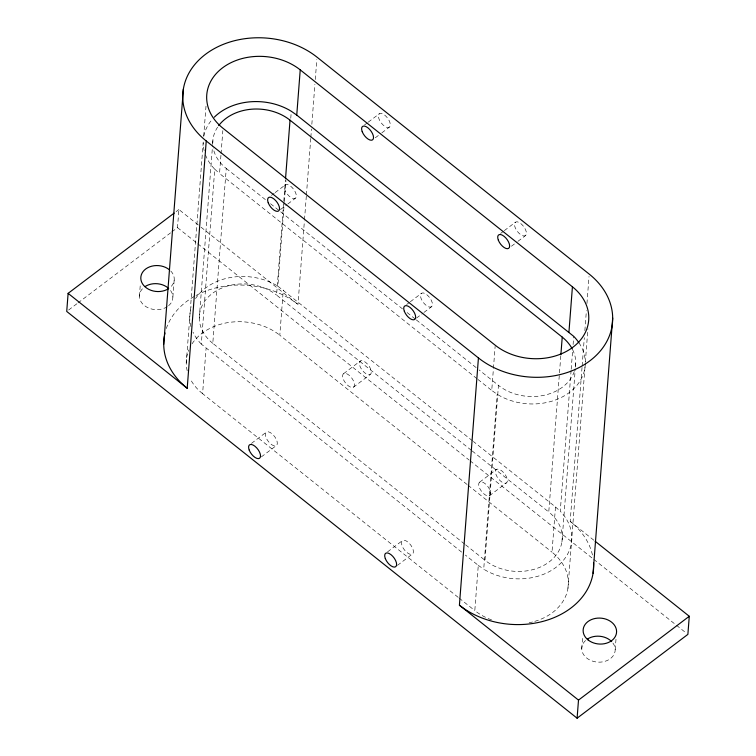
<?xml version="1.0" encoding="UTF-8"?>
<svg xmlns="http://www.w3.org/2000/svg" width="756" height="756" viewBox="0 0 756 756"><rect width="100%" height="100%" fill="white"/><g stroke="black" fill="none" stroke-linecap="round" stroke-linejoin="round"><path stroke-width="0.57" stroke-dasharray="3.78 2.83" d="M139.406 296.229L140.37 283.784M171.867 231.884L177.499 227.622L178.898 209.525L200.123 226.45M172.869 297.08L174.258 278.983M186.241 363.05L203.232 142.043M203.685 136.193L206.029 105.802M199.282 318.059L212.559 145.502M212.634 144.434L213.079 138.565M461.67 552.116L201.304 344.103L214.761 169.202A55.027 42.648 4.4 0 1 205.547 155.103M458.193 597.353L202.599 393.659L206.076 348.421M476.979 378.69L219.533 173.521L220.969 154.961M221.054 153.799L222.84 130.608M464.694 544.103L212.795 343.337L226.252 168.437A45.464 35.23 4.4 0 1 213.164 147.77M471.271 450.245L276.573 295.076L283.708 202.343M283.802 201.172L285.428 180.041M472.443 440.748L277.849 286.174L284.265 202.835M284.35 201.663L285.976 180.533M290.767 118.314L291.306 111.274M467.123 484.511L279.805 335.229L283.283 290.002M195.993 295.501A78.955 61.189 4.4 0 1 297.977 304.441L304.413 220.837M304.507 219.656L306.322 196.106M306.407 194.925L310.754 138.405M310.848 137.233L311.481 128.993M311.841 124.277L314.921 84.247M315.29 79.531L316.83 59.516M491.608 619.911A55.027 42.648 4.4 0 1 474.806 610.593L478.283 565.356L465.365 555.065M585.295 363.749A55.027 42.648 4.4 0 1 554.346 400.387A55.027 42.648 4.4 0 1 497.174 394.273L491.74 390.455L493.347 369.58M493.432 368.418L495.133 346.38M571.101 370.393L560.262 511.254A55.027 42.648 4.4 0 1 556.019 567.331A55.027 42.648 4.4 0 1 483.717 569.173L497.174 394.273M560.791 355.896L548.771 512.01A45.464 35.23 4.4 0 1 549.206 561.906A45.464 35.23 4.4 0 1 484.993 560.281L498.45 385.371L479.077 369.93M534.785 621.366A55.027 42.648 4.4 0 0 552.012 552.163L555.49 506.936L473.369 441.485M571.196 369.221L572.727 349.263M573.095 344.566L573.728 336.354M561.944 541.891L575.221 369.334M575.392 367.095L575.751 362.398M592.458 554.998A78.955 61.189 4.4 0 0 570.185 521.375L582.054 367.123M582.148 365.942L584.322 337.686M584.861 330.618L586.401 310.603M586.949 303.534L589.028 276.45M567.945 588.338L585.248 363.56M585.333 362.398L587.922 328.765M581.742 648.742L582.696 636.306M615.195 649.593L616.064 638.291M176.072 211.661L178.898 209.525M68.607 310.026L77.055 303.628M77.991 302.92L170.932 232.593M271.432 195.407L274.23 193.29M275.165 192.582L285.418 184.823M364.486 124.986L367.284 122.869M368.219 122.16L379.408 113.693M280.41 209.601L286.93 204.668M287.866 203.959L295.322 198.318A8.373 3.978 52.9 0 0 290.776 186.288A8.373 3.978 52.9 0 0 285.012 190.096A8.373 3.978 52.9 0 0 295.322 198.318M375.335 137.772L380.93 133.538M381.856 132.839L389.321 127.188A8.373 3.978 52.9 0 0 384.766 115.167A8.373 3.978 52.9 0 0 379.002 118.975A8.373 3.978 52.9 0 0 389.321 127.188M406.605 304.573L409.402 302.457M410.328 301.757L421.517 293.29M500.595 233.453L503.392 231.336M504.318 230.627L515.507 222.16M416.509 318.068L423.039 313.135M423.965 312.426L431.43 306.785A8.373 3.978 52.9 0 0 426.885 294.755A8.373 3.978 52.9 0 0 421.111 298.563A8.373 3.978 52.9 0 0 431.43 306.785M511.434 246.239L517.028 242.005M517.954 241.306L525.42 235.655A8.373 3.978 52.9 0 0 520.875 223.634A8.373 3.978 52.9 0 0 515.101 227.443A8.373 3.978 52.9 0 0 525.42 235.655M251.474 443.385L266.395 432.092M343.602 373.672L360.385 360.971M261.378 456.879L276.299 445.586A8.373 3.978 52.9 0 0 271.754 433.566A8.373 3.978 52.9 0 0 265.989 437.374A8.373 3.978 52.9 0 0 276.299 445.586M353.506 387.166A8.373 3.978 52.9 0 0 348.96 375.137A8.373 3.978 52.9 0 0 343.196 378.945A8.373 3.978 52.9 0 0 353.506 387.166L370.289 374.466A8.373 3.978 52.9 0 0 365.743 362.436A8.373 3.978 52.9 0 0 359.979 366.244A8.373 3.978 52.9 0 0 370.289 374.466M387.573 551.852L402.494 540.559M479.701 482.139L496.484 469.438M397.486 565.346L412.398 554.053A8.373 3.978 52.9 0 0 407.853 542.033A8.373 3.978 52.9 0 0 402.088 545.841A8.373 3.978 52.9 0 0 412.398 554.053M489.604 495.634A8.373 3.978 52.9 0 0 485.059 483.604A8.373 3.978 52.9 0 0 479.295 487.412A8.373 3.978 52.9 0 0 489.604 495.634L506.388 482.933A8.373 3.978 52.9 0 0 501.842 470.903A8.373 3.978 52.9 0 0 496.078 474.711A8.373 3.978 52.9 0 0 506.388 482.933M478.283 565.356L483.717 569.173M226.252 168.437L266.849 200.794M270.544 203.742L279.767 211.094M280.693 211.831L402.494 308.892M407.106 312.568L415.413 319.193M416.329 319.93L478.151 369.193M477.896 379.427L491.74 390.455M201.049 227.187L297.977 304.441M570.185 521.375L594.188 540.502M472.188 450.973L548.771 512.01M177.499 227.622L196.881 243.063M197.807 243.801L469.145 460.054M470.071 460.791L592.817 558.618M593.743 559.345L686.032 632.904M468.04 485.248L552.012 552.163M465.62 544.83L484.993 560.281M459.119 598.09L474.806 610.593M214.761 169.202L219.533 173.521M555.49 506.936L560.262 511.254M532.555 621.99A55.027 42.648 4.4 0 1 529.143 622.774M202.599 393.659A55.027 42.648 4.4 0 1 190.559 379.493M187.223 370.856A55.027 42.648 4.4 0 1 188.811 349.924M192.062 343.81A55.027 42.648 4.4 0 1 279.805 335.229M201.304 344.103A55.027 42.648 4.4 0 1 192.997 332.149M190.994 326.724A55.027 42.648 4.4 0 1 191.495 306.813M195.539 298.582A55.027 42.648 4.4 0 1 277.849 286.174M204.167 150.718A55.027 42.648 4.4 0 1 203.175 142.912M203.799 136.25A55.027 42.648 4.4 0 1 212.228 119.42M212.795 343.337A45.464 35.23 4.4 0 1 212.36 293.451A45.464 35.23 4.4 0 1 276.573 295.076M212.738 143.158A45.464 35.23 4.4 0 1 218.664 125.666M166.282 328.558A78.955 61.189 4.4 0 1 194.16 296.522M170.733 270.979A16.745 12.975 4.4 0 1 170.176 287.45M572.623 349.678A45.464 35.23 4.4 0 1 574.636 370.374M574.286 371.489A45.464 35.23 4.4 0 1 498.45 385.371M578.926 342.761A55.027 42.648 4.4 0 1 585.276 361.519M612.899 643.035A16.745 12.975 4.4 0 1 608.448 659.903A16.745 12.975 4.4 0 1 586.212 657.635A16.745 12.975 4.4 0 1 585.824 640.275M170.572 290.521A16.745 12.975 4.4 0 1 168.049 306.142M167.256 306.7A16.745 12.975 4.4 0 1 144.387 305.537A16.745 12.975 4.4 0 1 143.489 287.762"/><path stroke-width="1.13" d="M174.201 213.079L68.116 293.356L66.726 311.444L577.102 718.2L687.884 634.378L689.274 616.282L595.114 541.239M163.731 344.349L183.368 89.095M68.116 293.356L187.204 388.263L206.237 140.985A78.955 61.189 4.4 0 1 205.481 54.328A78.955 61.189 4.4 0 1 317.01 57.163L589.207 274.097A78.955 61.189 4.4 0 1 589.963 360.754A78.955 61.189 4.4 0 1 478.435 357.919L206.237 140.985M285.513 178.87L290.03 120.176A45.464 35.23 4.4 0 0 218.664 125.666M578.926 342.761A55.027 42.648 4.4 0 0 573.728 336.354L296.749 115.092L300.226 69.864A55.027 42.648 4.4 0 0 222.491 67.889A55.027 42.648 4.4 0 0 223.02 128.284L495.218 345.218A55.027 42.648 4.4 0 0 572.953 347.193A55.027 42.648 4.4 0 0 572.424 286.798L300.226 69.864M577.102 718.2L578.501 700.103L459.412 605.197L478.435 357.919M560.876 354.715L562.237 337.11L290.03 120.176M568.947 332.035L572.424 286.798M593.054 573.265L612.691 318.011M578.501 700.103L689.274 616.282M296.749 115.092L291.306 111.274A55.027 42.648 4.4 0 0 214.307 117.199M187.204 388.263A78.955 61.189 4.4 0 1 164.335 336.363M164.534 335.239A78.955 61.189 4.4 0 1 165.006 332.99M168.654 288.603A16.745 12.975 4.4 0 1 145.275 287.025A16.745 12.975 4.4 0 1 145.88 268.871A16.745 12.975 4.4 0 1 169.278 269.665M593.583 562.993A78.955 61.189 4.4 0 1 546.824 620.251A78.955 61.189 4.4 0 1 459.412 605.197M562.237 337.11A45.464 35.23 4.4 0 1 572.179 348.809M587.346 639.122A16.745 12.975 4.4 0 1 611.67 641.598M145.02 286.6A16.745 12.975 4.4 0 1 167.889 287.762M404.328 311.264A8.373 3.978 52.9 0 0 414.647 319.486A8.373 3.978 52.9 0 0 410.092 307.456A8.373 3.978 52.9 0 0 404.328 311.264M268.229 202.797A8.373 3.978 52.9 0 0 278.539 211.018A8.373 3.978 52.9 0 0 273.993 198.989A8.373 3.978 52.9 0 0 268.229 202.797M249.206 450.075A8.373 3.978 52.9 0 0 259.516 458.287A8.373 3.978 52.9 0 0 254.97 446.267A8.373 3.978 52.9 0 0 249.206 450.075M385.305 558.542A8.373 3.978 52.9 0 0 395.615 566.754A8.373 3.978 52.9 0 0 391.069 554.734A8.373 3.978 52.9 0 0 385.305 558.542M588.111 639.963A16.745 12.975 4.4 0 0 616.045 634.851A16.745 12.975 4.4 0 0 595.426 618.408A16.745 12.975 4.4 0 0 588.111 639.963M498.317 240.143A8.373 3.978 52.9 0 0 508.637 248.355A8.373 3.978 52.9 0 0 504.091 236.335A8.373 3.978 52.9 0 0 498.317 240.143M362.219 131.676A8.373 3.978 52.9 0 0 372.528 139.888A8.373 3.978 52.9 0 0 367.983 127.868A8.373 3.978 52.9 0 0 362.219 131.676"/></g></svg>
